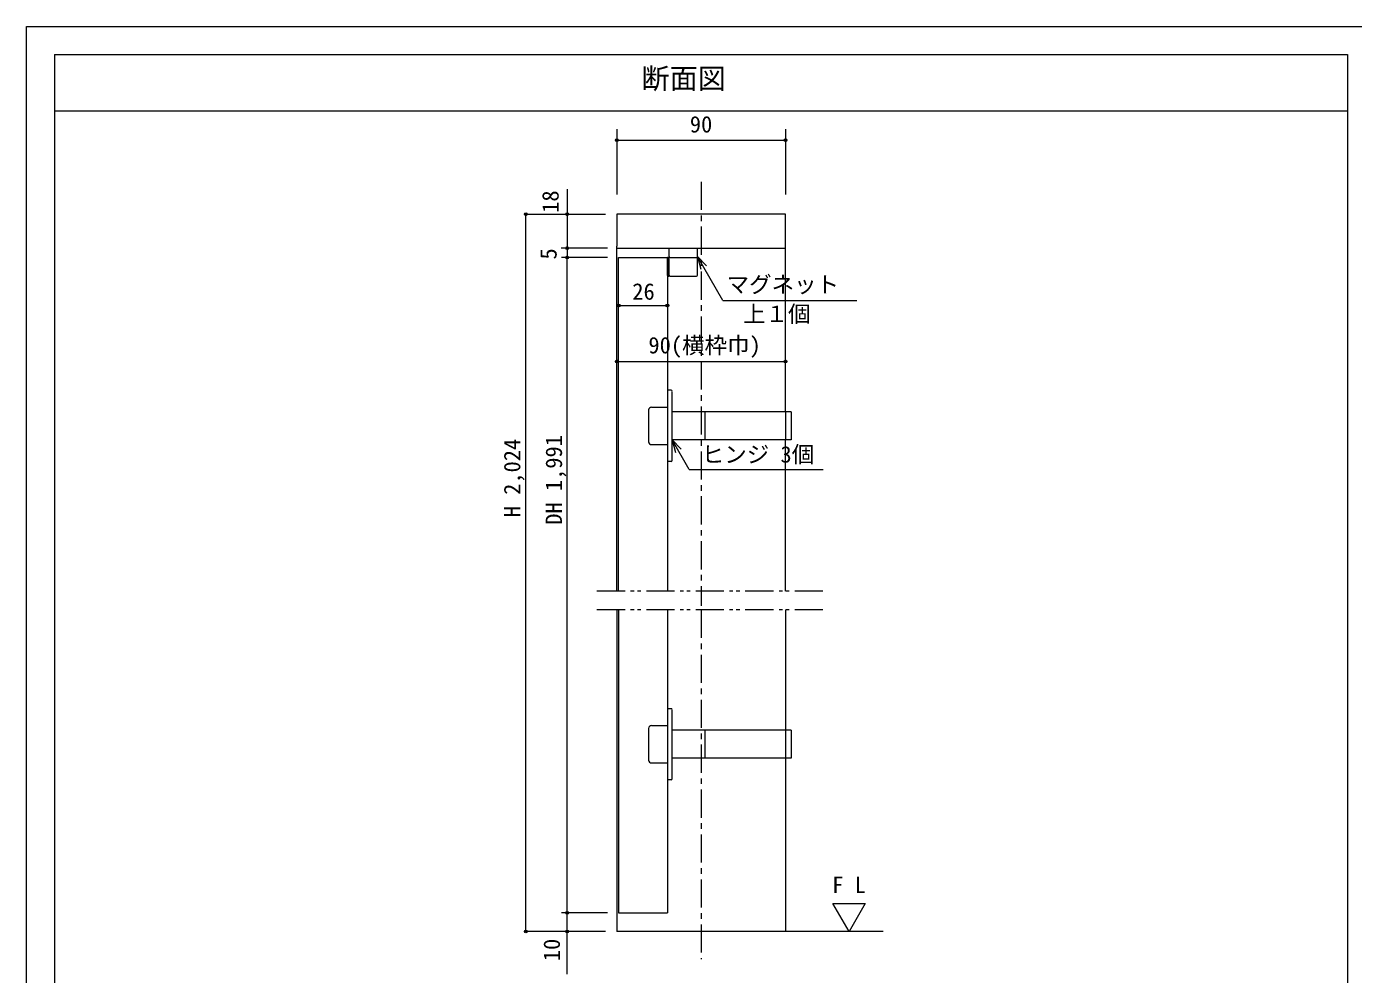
# Model space of a CAD drawing. Units: millimetres on the paper, enlarged 10 times, with parts at other scales. Extents: x -2058 to 1892, y -400 to 2383.
# Drawn here: x -2058 to 303, y 695 to 2383 of the extents above; entities that cross this region are included whole.
import ezdxf
from ezdxf.enums import TextEntityAlignment as Align

# ---------------------------------------------------------------- set-up
doc = ezdxf.new("R2010")
doc.units = ezdxf.units.MM
doc.header["$LTSCALE"] = 10
doc.header["$PDMODE"] = 32
doc.header["$PDSIZE"] = 5
doc.linetypes.add('CHAIN1', pattern=[8, 5, -1, 1, -1])
doc.linetypes.add('DOUBLE_CHAIN1', pattern=[8.8, 5, -1, 0.6, -0.6, 0.6, -1])
doc.layers.add('0-0_0', color=7, linetype='Continuous', lineweight=18)
doc.layers.add('1-0_H-SYM', color=7, linetype='Continuous', lineweight=18)
doc.styles.add('ＭＳ ゴシック', font='')
doc.styles.get('ＭＳ ゴシック').set_extended_font_data('MS Gothic')

msp = doc.modelspace()

# ---------------------------------------------------------------- linework, layer by layer
at = {"layer": '0-0_0'}
for p, q in [((-2007.96, 2332.81), (292.04, 2332.81)), ((292.04, 2332.81), (292.04, -124.69)), ((-2007.96, 2232.81), (292.04, 2232.81))]:
    msp.add_line(p, q, dxfattribs=at)
for points in [[(-2057.96, -399.69), (-2057.96, 2382.81), (1892.04, 2382.81)], [(-2007.96, 2332.81), (-2007.96, -124.69), (292.04, -124.69)]]:
    msp.add_lwpolyline(points, dxfattribs=at)
at = {"layer": '1-0_H-SYM', "color": 4}
for p, q in [((-1007.96, 2200.36), (-1007.96, 2083.53)), ((-707.96, 2200.36), (-707.96, 2083.53)), ((-1007.96, 2180.36), (-707.96, 2180.36)), ((-1096.29, 2093.5), (-1096.29, 1971.91)), ((-1171.29, 2048.57), (-1027.96, 2048.57)), ((-1169.64, 771.91), (-1169.64, 2048.57)), ((-1024.63, 1988.57), (-1106.91, 1988.57)), ((-1024.63, 1971.91), (-1106.29, 1971.91)), ((-1096.29, 695.93), (-1096.29, 1971.91)), ((-819.44, 1895.31), (-864.63, 1973.57)), ((-864.63, 1973.57), (-848.13, 1957.07)), ((-864.63, 1973.57), (-858.59, 1951.03)), ((-819.44, 1895.31), (-580.88, 1895.31)), ((-1004.63, 1886.02), (-917.96, 1886.02)), ((-1007.96, 1786.83), (-707.96, 1786.83)), ((-909.63, 1646.91), (-893.13, 1630.41)), ((-909.63, 1646.91), (-903.59, 1624.37)), ((-879.41, 1594.45), (-909.63, 1646.91)), ((-879.41, 1594.45), (-640.58, 1594.45)), ((-1024.63, 805.24), (-1106.29, 805.24)), ((-1027.96, 771.91), (-1171.29, 771.91))]:
    msp.add_line(p, q, dxfattribs=at)
at = {"layer": '1-0_H-SYM', "color": 4, "linetype": 'CHAIN1'}
for p, q in [((-857.96, 2106.57), (-857.96, 1351.91)), ((-857.96, 1344.56), (-857.96, 722.82))]:
    msp.add_line(p, q, dxfattribs=at)
at = {"layer": '1-0_H-SYM'}
for p, q in [((-707.96, 2048.57), (-1007.96, 2048.57)), ((-1007.96, 2048.57), (-1007.96, 1991.91)), ((-707.96, 2048.57), (-1007.96, 2048.57)), ((-707.96, 1988.57), (-707.96, 2048.57)), ((-1007.96, 1377.89), (-1007.96, 1991.91)), ((-1007.96, 1988.57), (-707.96, 1988.57)), ((-914.63, 1988.57), (-864.63, 1988.57)), ((-914.63, 1973.57), (-914.63, 1988.57)), ((-864.63, 1973.57), (-864.63, 1988.57)), ((-707.96, 1696.91), (-707.96, 1988.57)), ((-1004.63, 1971.91), (-917.96, 1971.91)), ((-1004.63, 1377.89), (-1004.63, 1971.91)), ((-917.96, 1971.91), (-917.96, 1377.89)), ((-917.96, 1939.41), (-917.96, 1971.07)), ((-917.13, 1971.91), (-914.63, 1971.91)), ((-915.29, 1971.41), (-914.63, 1971.74)), ((-915.29, 1939.07), (-915.29, 1971.41)), ((-915.29, 1968.57), (-914.63, 1968.57)), ((-915.29, 1963.57), (-914.63, 1963.57)), ((-914.63, 1940.24), (-914.63, 1973.57)), ((-912.96, 1971.91), (-866.29, 1971.91)), ((-864.63, 1940.24), (-864.63, 1973.57)), ((-917.13, 1938.57), (-914.63, 1938.57)), ((-915.29, 1946.91), (-914.63, 1946.91)), ((-915.29, 1941.91), (-914.63, 1941.91)), ((-915.29, 1939.07), (-914.63, 1938.74)), ((-914.63, 1938.57), (-914.63, 1938.74)), ((-912.96, 1938.57), (-866.29, 1938.57)), ((-911.29, 1735.24), (-917.96, 1735.24)), ((-917.96, 1735.24), (-917.96, 1608.57)), ((-909.63, 1610.24), (-909.63, 1733.17)), ((-951.29, 1700.24), (-951.29, 1643.57)), ((-946.29, 1705.24), (-917.96, 1705.24)), ((-697.96, 1696.91), (-909.63, 1696.91)), ((-851.29, 1696.91), (-851.29, 1646.91)), ((-697.96, 1696.91), (-697.96, 1646.91)), ((-946.29, 1638.57), (-917.96, 1638.57)), ((-697.96, 1646.91), (-909.63, 1646.91)), ((-707.96, 1377.89), (-707.96, 1646.91)), ((-911.29, 1608.57), (-917.96, 1608.57)), ((-1007.96, 1344.56), (-1007.96, 771.91)), ((-1004.63, 1344.56), (-1004.63, 805.24)), ((-917.96, 1344.56), (-917.96, 805.24)), ((-707.96, 1344.56), (-707.96, 1130.25)), ((-911.29, 1168.58), (-917.96, 1168.58)), ((-917.96, 1168.58), (-917.96, 1041.92)), ((-909.63, 1043.58), (-909.63, 1166.51)), ((-951.29, 1133.58), (-951.29, 1076.92)), ((-946.29, 1138.58), (-917.96, 1138.58)), ((-697.96, 1130.25), (-909.63, 1130.25)), ((-851.29, 1130.25), (-851.29, 1080.25)), ((-697.96, 1130.25), (-697.96, 1080.25)), ((-946.29, 1071.92), (-917.96, 1071.92)), ((-697.96, 1080.25), (-909.63, 1080.25)), ((-707.96, 1080.25), (-707.96, 771.91)), ((-911.29, 1041.92), (-917.96, 1041.92)), ((-1004.63, 805.24), (-917.96, 805.24)), ((-594.72, 771.91), (-623.59, 821.91)), ((-623.59, 821.91), (-565.85, 821.91)), ((-565.85, 821.91), (-594.72, 771.91)), ((-533.81, 771.91), (-1007.96, 771.91))]:
    msp.add_line(p, q, dxfattribs=at)
at = {"layer": '1-0_H-SYM', "linetype": 'DOUBLE_CHAIN1'}
for p, q in [((-707.96, 1696.91), (-707.96, 1646.91)), ((-641.29, 1377.89), (-1052.23, 1377.89)), ((-641.29, 1344.56), (-1052.23, 1344.56)), ((-707.96, 1130.25), (-707.96, 1080.25))]:
    msp.add_line(p, q, dxfattribs=at)
at = {"layer": '1-0_H-SYM'}
for centre, radius, start, end in [((-917.13, 1971.07), 0.833, 90, 180), ((-912.96, 1973.57), 1.67, 180, 270), ((-866.29, 1973.57), 1.67, 270, 0), ((-917.13, 1939.41), 0.833, 180, 270), ((-912.96, 1940.24), 1.67, 180, 270), ((-866.29, 1940.24), 1.67, 270, 0), ((-911.29, 1733.57), 1.67, 0, 90), ((-946.29, 1700.24), 5, 90, 180), ((-946.29, 1643.57), 5, 180, 270), ((-911.29, 1610.24), 1.67, 270, 0), ((-911.29, 1166.92), 1.67, 0, 90), ((-946.29, 1133.58), 5, 90, 180), ((-946.29, 1076.92), 5, 180, 270), ((-911.29, 1043.58), 1.67, 270, 0)]:
    msp.add_arc(centre, radius, start, end, dxfattribs=at)
at = {"layer": '1-0_H-SYM', "color": 4}
for p in [(-1007.96, 2180.36), (-707.96, 2180.36), (-1169.64, 2048.57), (-1096.29, 2048.57), (-1096.29, 1988.57), (-1096.29, 1971.91), (-1004.63, 1886.02), (-917.96, 1886.02), (-1007.96, 1786.83), (-707.96, 1786.83), (-1096.29, 805.24), (-1169.64, 771.91), (-1096.29, 771.91)]:
    msp.add_point(p, dxfattribs=at)

# ---------------------------------------------------------------- texts
at = {"layer": '0-0_0', "style": 'ＭＳ ゴシック'}
msp.add_text('断面図 ', height=36.66, dxfattribs=at).set_placement((-963.96, 2260.98), align=Align.BOTTOM_LEFT)
at = {"layer": '1-0_H-SYM', "style": 'ＭＳ ゴシック'}
for s, p in [('90', (-877.96, 2185.36)), ('マグネット', (-812.52, 1900.29)), ('26', (-980.36, 1887.71)), ('上１個', (-783.35, 1847.78)), ('90(横枠巾)', (-951.65, 1792.15)), ('ヒンジ 3個', (-856.72, 1597.75)), ('F L', (-624.72, 831.41))]:
    msp.add_text(s, height=29.33, dxfattribs=at).set_placement(p, align=Align.BOTTOM_LEFT)
for s, p in [('18', (-1102.59, 2051.18)), ('5', (-1106.12, 1968.1)), ('DH 1,991', (-1096.56, 1495.96)), ('H 2,024', (-1170.73, 1509.25)), ('10', (-1100.31, 719.19))]:
    msp.add_text(s, height=29.33, rotation=90, dxfattribs=at).set_placement(p, align=Align.BOTTOM_LEFT)

doc.saveas('drawing.dxf')
